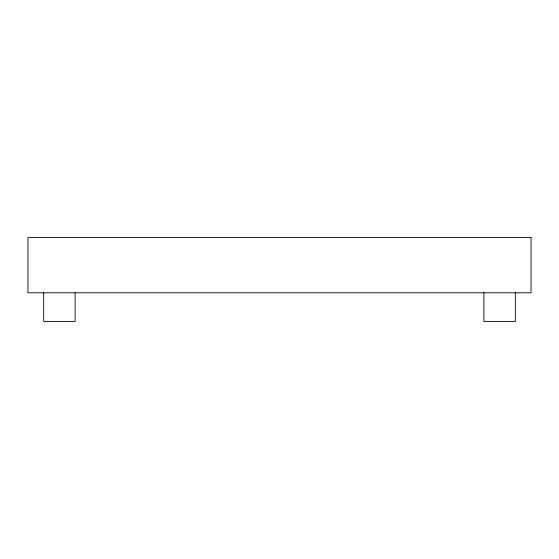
<?xml version="1.0" encoding="UTF-8"?>
<svg xmlns="http://www.w3.org/2000/svg" width="559" height="559" viewBox="0 0 559 559"><rect width="100%" height="100%" fill="white"/><g stroke="black" fill="none" stroke-linecap="round" stroke-linejoin="round"><path stroke-width="0.84" d="M515.328 292.79L515.328 321.439L483.884 321.439L483.884 292.79M75.116 292.79L75.116 321.439L43.672 321.439L43.672 292.79M531.05 237.561L27.95 237.561L27.95 292.79L531.05 292.79L531.05 237.561"/></g></svg>
